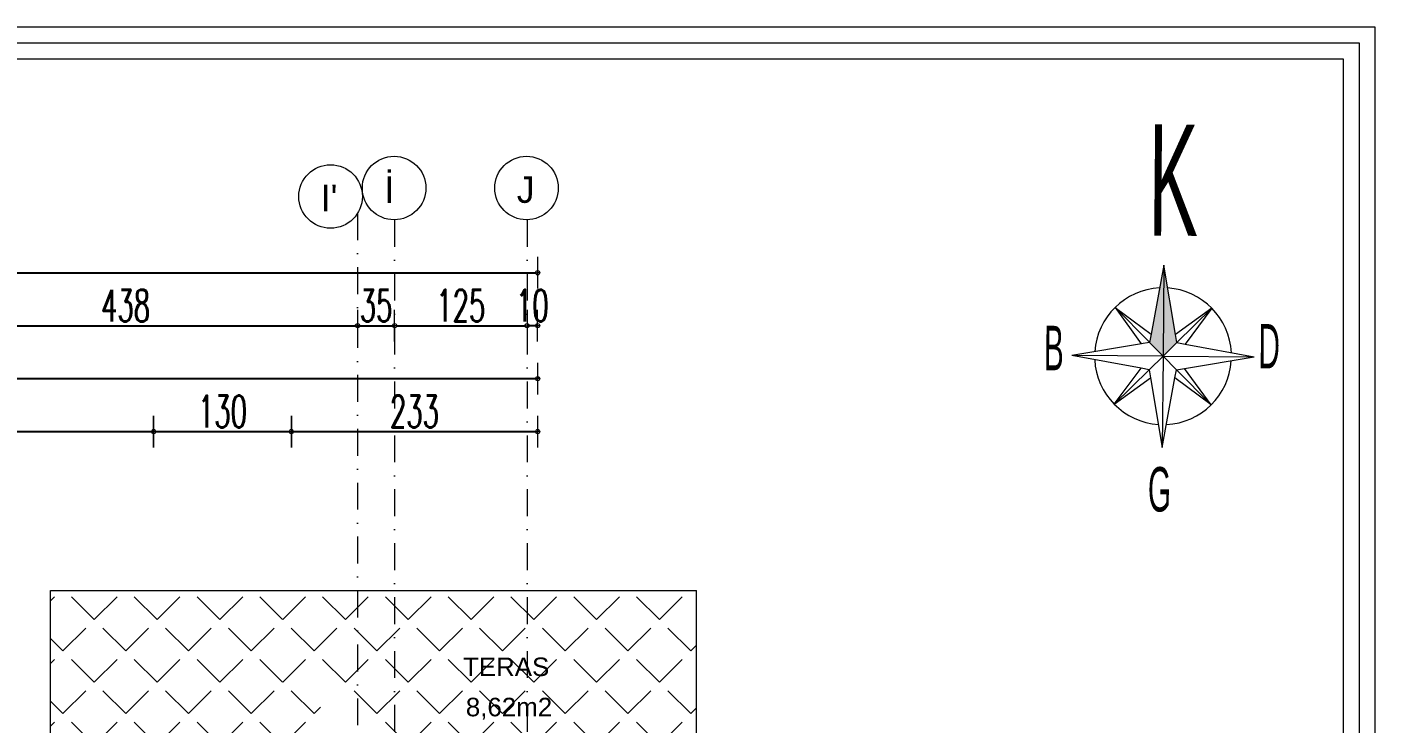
# Model space of a CAD drawing. Header units: millimetres. Extents: x -16104 to 67872, y -88009 to 12107.
# Drawn here: x 8957 to 10230, y -5610 to -4952 of the extents above; entities that cross this region are included whole.
import ezdxf

# ---------------------------------------------------------------- set-up
doc = ezdxf.new("R2010")
doc.units = ezdxf.units.MM
doc.linetypes.add('ACAD_ISO07W100', pattern=[3, 0, -3])
doc.linetypes.add('DASHDOTX2', pattern=[50.8, 25.4, -12.7, 0, -12.7])
doc.layers.get('0').update_dxf_attribs({"color": 241})
for name, color, linetype, lineweight in [('AKS', 1, 'ACAD_ISO07W100', 5), ('akslar', 144, 'Continuous', 20), ('balkon', 6, 'Continuous', 5), ('c05', 32, 'Continuous', 13), ('emsal&kolon', 1, 'Continuous', 5), ('MEKAN ADI', 31, 'Continuous', 5), ('OLCU', 54, 'Continuous', 13), ('PAFTA ADI', 41, 'Continuous', 5), ('ÇİZGİ', 253, 'Continuous', 18), ('ÖLÇÜ', 252, 'Continuous', 20)]:
    doc.layers.add(name, color=color, linetype=linetype, lineweight=lineweight)
doc.styles.add('DIM', font='Txttw.shx', dxfattribs={"width": 0.6})
doc.styles.add('MEKAN ADI', font='stylu.ttf', dxfattribs={"width": 0.5, "height": 25})
doc.dimstyles.new('50', dxfattribs={"dimscale": 0, "dimtxt": 30, "dimasz": 1, "dimexe": 0, "dimexo": 2, "dimgap": 4, "dimtad": 1, "dimdec": 0, "dimzin": 0, "dimdsep": 46, "dimtxsty": 'DIM', "dimblk1": 'DOT', "dimblk2": 'DOT', "dimsah": 1, "dimcen": 1.5, "dimdle": 3, "dimse1": 1, "dimse2": 1, "dimclrd": 256, "dimclre": 9, "dimclrt": 256, "dimadec": 0, "dimazin": 0, "dimtfac": 0.24, "dimtdec": 0, "dimtix": 1, "dimtmove": 2, "dimatfit": 3, "dimldrblk": 'DOT', "dimfxl": 0, "dimtolj": 1, "dimtzin": 15, "dimarcsym": 0})

# ---------------------------------------------------------------- blocks, each defined once
blk = doc.blocks.new('DOT')
for p, q in [((0, 15), (0, -15)), ((-2, 0), (0, 0)), ((2, 0), (0, 0))]:
    blk.add_line(p, q)
blk.add_circle((0, 0), 2)
blk = doc.blocks.new('*D8171')
at = {"layer": 'Defpoints', "color": 0, "transparency": 16777216}
for p in [(9077.1, -5334.6), (8642.1, -5384.6), (9077.1, -5384.6)]:
    blk.add_point(p, dxfattribs=at)
at = {"layer": 'OLCU', "lineweight": -2, "transparency": 16777216}
blk.add_line((8643.1, -5334.6), (9076.1, -5334.6), dxfattribs=at)
at = {"layer": 'OLCU', "lineweight": -2, "transparency": 16777216, "rotation": 180}
blk.add_blockref('DOT', (8642.1, -5334.6), dxfattribs=at)
at = {"layer": 'OLCU', "lineweight": -2, "transparency": 16777216}
blk.add_blockref('DOT', (9077.1, -5334.6), dxfattribs=at)
at = {"layer": 'OLCU', "transparency": 16777216, "insert": (8859.6, -5315.6), "char_height": 30, "attachment_point": 5, "style": 'DIM'}
blk.add_mtext('\\A1;435', dxfattribs=at)
blk = doc.blocks.new('*D8172')
at = {"layer": 'Defpoints', "color": 0, "transparency": 16777216}
for p in [(9207.1, -5334.6), (9077.1, -5384.6), (9207.1, -5384.6)]:
    blk.add_point(p, dxfattribs=at)
at = {"layer": 'OLCU', "lineweight": -2, "transparency": 16777216}
blk.add_line((9078.1, -5334.6), (9206.1, -5334.6), dxfattribs=at)
at = {"layer": 'OLCU', "lineweight": -2, "transparency": 16777216, "rotation": 180}
blk.add_blockref('DOT', (9077.1, -5334.6), dxfattribs=at)
at = {"layer": 'OLCU', "lineweight": -2, "transparency": 16777216}
blk.add_blockref('DOT', (9207.1, -5334.6), dxfattribs=at)
at = {"layer": 'OLCU', "transparency": 16777216, "insert": (9142.1, -5315.6), "char_height": 30, "attachment_point": 5, "style": 'DIM'}
blk.add_mtext('\\A1;130', dxfattribs=at)
blk = doc.blocks.new('*D8173')
at = {"layer": 'Defpoints', "color": 0, "transparency": 16777216}
for p in [(9439.6, -5334.6), (9207.1, -5384.6), (9439.6, -5384.6)]:
    blk.add_point(p, dxfattribs=at)
at = {"layer": 'OLCU', "lineweight": -2, "transparency": 16777216}
blk.add_line((9208.1, -5334.6), (9438.6, -5334.6), dxfattribs=at)
at = {"layer": 'OLCU', "lineweight": -2, "transparency": 16777216, "rotation": 180}
blk.add_blockref('DOT', (9207.1, -5334.6), dxfattribs=at)
at = {"layer": 'OLCU', "lineweight": -2, "transparency": 16777216}
blk.add_blockref('DOT', (9439.6, -5334.6), dxfattribs=at)
at = {"layer": 'OLCU', "transparency": 16777216, "insert": (9323.3, -5315.6), "char_height": 30, "attachment_point": 5, "style": 'DIM'}
blk.add_mtext('\\A1;233', dxfattribs=at)
blk = doc.blocks.new('*D8174')
at = {"layer": 'Defpoints', "color": 0, "transparency": 16777216}
for p in [(9439.6, -5284.6), (7389.6, -5319.6), (9439.6, -5319.6)]:
    blk.add_point(p, dxfattribs=at)
at = {"layer": 'OLCU', "lineweight": -2, "transparency": 16777216}
blk.add_line((7390.6, -5284.6), (9438.6, -5284.6), dxfattribs=at)
at = {"layer": 'OLCU', "lineweight": -2, "transparency": 16777216, "rotation": 180}
blk.add_blockref('DOT', (7389.6, -5284.6), dxfattribs=at)
at = {"layer": 'OLCU', "lineweight": -2, "transparency": 16777216}
blk.add_blockref('DOT', (9439.6, -5284.6), dxfattribs=at)
at = {"layer": 'OLCU', "transparency": 16777216, "insert": (8414.6, -5265.6), "char_height": 30, "attachment_point": 5, "style": 'DIM'}
blk.add_mtext('\\A1;2050', dxfattribs=at)
blk = doc.blocks.new('*D8184')
at = {"layer": 'Defpoints', "color": 0, "transparency": 16777216}
for p in [(8831.6, -5234.6), (9269.6, -5234.6), (9269.6, -5234.6)]:
    blk.add_point(p, dxfattribs=at)
at = {"layer": 'OLCU', "lineweight": -2, "transparency": 16777216}
blk.add_line((8832.6, -5234.6), (9268.6, -5234.6), dxfattribs=at)
at = {"layer": 'OLCU', "lineweight": -2, "transparency": 16777216, "rotation": 180}
blk.add_blockref('DOT', (8831.6, -5234.6), dxfattribs=at)
at = {"layer": 'OLCU', "lineweight": -2, "transparency": 16777216}
blk.add_blockref('DOT', (9269.6, -5234.6), dxfattribs=at)
at = {"layer": 'OLCU', "transparency": 16777216, "insert": (9050.6, -5215.6), "char_height": 30, "attachment_point": 5, "style": 'DIM'}
blk.add_mtext('\\A1;438', dxfattribs=at)
blk = doc.blocks.new('*D8185')
at = {"layer": 'Defpoints', "color": 0, "transparency": 16777216}
for p in [(9304.6, -5234.6), (9429.6, -5234.6), (9429.6, -5234.6)]:
    blk.add_point(p, dxfattribs=at)
at = {"layer": 'OLCU', "lineweight": -2, "transparency": 16777216}
blk.add_line((9305.6, -5234.6), (9428.6, -5234.6), dxfattribs=at)
at = {"layer": 'OLCU', "lineweight": -2, "transparency": 16777216, "rotation": 180}
blk.add_blockref('DOT', (9304.6, -5234.6), dxfattribs=at)
at = {"layer": 'OLCU', "lineweight": -2, "transparency": 16777216}
blk.add_blockref('DOT', (9429.6, -5234.6), dxfattribs=at)
at = {"layer": 'OLCU', "transparency": 16777216, "insert": (9367.1, -5215.6), "char_height": 30, "attachment_point": 5, "style": 'DIM'}
blk.add_mtext('\\A1;125', dxfattribs=at)
blk = doc.blocks.new('*D8186')
at = {"layer": 'Defpoints', "color": 0, "transparency": 16777216}
for p in [(9429.6, -5234.6), (9429.6, -5269.6), (9439.6, -5269.6)]:
    blk.add_point(p, dxfattribs=at)
at = {"layer": 'OLCU', "lineweight": -2, "transparency": 16777216}
for p, q in [((9428.6, -5234.6), (9427.6, -5234.6)), ((9439.6, -5234.6), (9429.6, -5234.6)), ((9440.6, -5234.6), (9441.6, -5234.6))]:
    blk.add_line(p, q, dxfattribs=at)
blk.add_blockref('DOT', (9429.6, -5234.6), dxfattribs=at)
at = {"layer": 'OLCU', "lineweight": -2, "transparency": 16777216, "rotation": 180}
blk.add_blockref('DOT', (9439.6, -5234.6), dxfattribs=at)
at = {"layer": 'OLCU', "transparency": 16777216, "insert": (9434.6, -5215.6), "char_height": 30, "attachment_point": 5, "style": 'DIM'}
blk.add_mtext('\\A1;10', dxfattribs=at)
blk = doc.blocks.new('*D8187')
at = {"layer": 'Defpoints', "color": 0, "transparency": 16777216}
for p in [(9439.6, -5184.6), (7389.6, -5219.6), (9439.6, -5219.6)]:
    blk.add_point(p, dxfattribs=at)
at = {"layer": 'OLCU', "lineweight": -2, "transparency": 16777216}
blk.add_line((7390.6, -5184.6), (9438.6, -5184.6), dxfattribs=at)
at = {"layer": 'OLCU', "lineweight": -2, "transparency": 16777216, "rotation": 180}
blk.add_blockref('DOT', (7389.6, -5184.6), dxfattribs=at)
at = {"layer": 'OLCU', "lineweight": -2, "transparency": 16777216}
blk.add_blockref('DOT', (9439.6, -5184.6), dxfattribs=at)
at = {"layer": 'OLCU', "transparency": 16777216, "insert": (8414.6, -5165.6), "char_height": 30, "attachment_point": 5, "style": 'DIM'}
blk.add_mtext('\\A1;2050', dxfattribs=at)
blk = doc.blocks.new('*D8061')
at = {"layer": 'Defpoints', "color": 0, "transparency": 16777216}
for p in [(9269.6, -5234.6), (9304.6, -5234.6), (9304.6, -5234.6)]:
    blk.add_point(p, dxfattribs=at)
at = {"layer": 'OLCU', "lineweight": -2, "transparency": 16777216}
for p, q in [((9268.6, -5234.6), (9267.6, -5234.6)), ((9269.6, -5234.6), (9304.6, -5234.6)), ((9305.6, -5234.6), (9306.6, -5234.6))]:
    blk.add_line(p, q, dxfattribs=at)
blk.add_blockref('DOT', (9269.6, -5234.6), dxfattribs=at)
at = {"layer": 'OLCU', "lineweight": -2, "transparency": 16777216, "rotation": 180}
blk.add_blockref('DOT', (9304.6, -5234.6), dxfattribs=at)
at = {"layer": 'OLCU', "transparency": 16777216, "insert": (9287.1, -5215.6), "char_height": 30, "attachment_point": 5, "style": 'DIM'}
blk.add_mtext('\\A1;35', dxfattribs=at)

msp = doc.modelspace()

# ---------------------------------------------------------------- hatches: boundary and pattern name
at = {"layer": 'ÇİZGİ'}
h = msp.add_hatch(color=256, dxfattribs=at)
h.paths.add_polyline_path([(10030, -5263.4), (10043, -5250.6), (10041.8, -5242.8), (10030.7, -5177.3)])
h.paths.add_polyline_path([(10030.7, -5177.3), (10018.7, -5242.7), (10017.3, -5250.4), (10030, -5263.4)])
at = {"layer": 'ÖLÇÜ'}
h = msp.add_hatch(dxfattribs=at)
h.set_pattern_fill('ANGLE,_O', color=256, scale=6, angle=45)
h.set_pattern_definition([(45, (-3603.393, 0), (-29.63485, 29.63485), [30.48, -11.43]), (135, (-3603.393, 0), (-29.63485, -29.63485), [30.48, -11.43])])
h.paths.add_polyline_path([(9304.6, -5484.6), (8979.6, -5484.6), (8979.6, -5631.6), (9234.6, -5631.6), (9234.6, -5574.6, -0.399638), (9294.5, -5631.6), (9304.6, -5631.6)])
h.paths.add_polyline_path([(9429.6, -5484.6), (9304.6, -5484.6), (9304.6, -5631.6), (9429.6, -5631.6)])
h.paths.add_polyline_path([(9589.6, -5484.6), (9429.6, -5484.6), (9429.6, -5631.6), (9442.6, -5631.6), (9442.6, -5644.6), (9589.6, -5644.6)])
h.paths.add_polyline_path([(9589.6, -5858.5), (9589.6, -5644.6), (9442.6, -5644.6), (9442.6, -6059.9), (9589.6, -6059.9)])
h.paths.add_polyline_path([(9589.6, -6059.9), (9442.6, -6059.9), (9442.6, -6099.9), (9589.6, -6099.9)])
h.paths.add_polyline_path([(9589.6, -6099.9), (9442.6, -6099.9), (9442.6, -6279.6), (9589.6, -6279.6)])
h.paths.add_polyline_path([(9589.6, -6470.2), (9479.5, -6470.2, -0.268211), (9519.6, -6539.6), (9442.6, -6539.6), (9442.6, -6559.6), (9589.6, -6559.6)])
h.paths.add_polyline_path([(9589.6, -6279.6), (9442.6, -6279.6), (9442.6, -6459.6, -0.121877), (9479.5, -6470.2), (9589.6, -6470.2)])
h.paths.add_polyline_path([(9367.4, -5581.3), (9455.4, -5581.3), (9455.4, -5611.1), (9367.4, -5611.1)], flags=9)
h.paths.add_polyline_path([(9366.5, -5543.2), (9455, -5543.2), (9455, -5570.1), (9366.5, -5570.1)], flags=9)
h.paths.add_polyline_path([(9462, -5892.5), (9462.2, -5802), (9444.5, -5801.9), (9444.2, -5892.4)], flags=24)
h.paths.add_polyline_path([(9459.8, -6406.8), (9460.1, -6316.3), (9442.3, -6316.3), (9442.1, -6406.8)], flags=9)

# ---------------------------------------------------------------- linework, layer by layer
at = {"layer": 'AKS', "linetype": 'ByBlock'}
for centre in [(9304.1, -5104.6), (9429.1, -5104.6), (9244.1, -5112.6)]:
    msp.add_circle(centre, 30, dxfattribs=at)
at = {"layer": 'akslar', "linetype": 'DASHDOTX2'}
for p, q in [((9269.6, -5128.4), (9269.6, -7949.3)), ((9304.6, -5134.6), (9304.6, -7944.1)), ((9429.6, -5134.6), (9429.6, -7944.1))]:
    msp.add_line(p, q, dxfattribs=at)
at = {"layer": 'balkon'}
for p, q in [((8979.6, -5484.6), (9589.6, -5484.6)), ((8979.6, -5634.6), (8979.6, -5484.6)), ((9589.6, -5858.5), (9589.6, -5484.6))]:
    msp.add_line(p, q, dxfattribs=at)
at = {"layer": 'c05'}
for points in [[(10230.1, -8120), (10230.1, -8330.3), (6699.9, -8330.3), (6699.9, -4952.5), (10230.1, -4952.5), (10230.1, -6808.6)], [(10215.1, -8120), (10215.1, -8315.3), (6714.9, -8315.3), (6714.9, -4967.5), (10215.1, -4967.5), (10215.1, -6808.6)], [(10200.1, -8120), (10200.1, -8300.3), (6729.9, -8300.3), (6729.9, -4982.5), (10200.1, -4982.5), (10200.1, -6808.6)]]:
    msp.add_lwpolyline(points, dxfattribs=at)
at = {"layer": 'ÇİZGİ'}
for p, q in [((10030.7, -5177.3), (10018.7, -5242.7)), ((10030.7, -5177.3), (10030, -5263.4)), ((10041.8, -5242.8), (10030.7, -5177.3)), ((9984.7, -5217.3), (10017.2, -5250.3)), ((9984.7, -5217.3), (10018.7, -5242.7)), ((9984.7, -5217.3), (10009.5, -5251.7)), ((10076.1, -5218.1), (10041.8, -5242.8)), ((10076.1, -5218.1), (10043, -5250.6)), ((10076.1, -5218.1), (10050.8, -5252)), ((10018.7, -5242.7), (10017.3, -5250.4)), ((10043, -5250.6), (10041.8, -5242.8)), ((10009.6, -5251.7), (9943.9, -5262.7)), ((10017.3, -5250.4), (10009.5, -5251.7)), ((10030, -5263.4), (10017.3, -5250.4)), ((10043, -5250.6), (10030, -5263.4)), ((10043, -5250.6), (10050.8, -5252)), ((10050.8, -5252), (10116.1, -5264.1)), ((10030, -5263.4), (9943.9, -5262.7)), ((10009.3, -5274.8), (9943.9, -5262.7)), ((10030, -5263.4), (10017, -5276.2)), ((10030, -5263.4), (10029.3, -5349.5)), ((10030, -5263.4), (10116.1, -5264.1)), ((10042.6, -5276.2), (10030, -5263.4)), ((10050.4, -5274.9), (10116.1, -5264.1)), ((9984, -5308.7), (10009.3, -5274.8)), ((9984, -5308.7), (10017, -5276.2)), ((10017, -5276.2), (10009.3, -5274.8)), ((10017, -5276.2), (10018.3, -5283.9)), ((10041.2, -5283.9), (10042.6, -5276.2)), ((10042.6, -5276.2), (10050.4, -5274.9)), ((10075.3, -5309.4), (10042.6, -5276.2)), ((10075.3, -5309.4), (10050.4, -5274.9)), ((9984, -5308.7), (10018.3, -5283.9)), ((10018.3, -5283.9), (10029.3, -5349.5)), ((10029.3, -5349.5), (10041.2, -5283.9)), ((10075.3, -5309.4), (10041.2, -5283.9))]:
    msp.add_line(p, q, dxfattribs=at)
for start, end in [(92.9042, 176.1457), (2.915, 86.135), (182.915, 266.135), (272.842, 356.2079)]:
    msp.add_arc((10030, -5263.4), 64.6, start, end, dxfattribs=at)

# ---------------------------------------------------------------- texts
at = {"layer": 'AKS', "char_height": 25, "width": 35.659, "attachment_point": 1}
for s, insert in [('{\\fComic Sans MS|b0|i0|c162|p66;İ}', (9294.9, -5093.6)), ("I'", (9234.9, -5101.5)), ('J', (9419.9, -5093.6))]:
    msp.add_mtext(s, dxfattribs=dict(at, insert=insert))
at = {"layer": 'emsal&kolon', "char_height": 17.5, "width": 1076.841}
for s, insert, attachment_point in [('{\\fArial|b0|i0|c162|p34;TERAS}', (9450.6, -5565.7), 9), ('{\\fArial|b0|i0|c162|p34;8,62m2}', (9371.8, -5606.7), 7)]:
    msp.add_mtext(s, dxfattribs=dict(at, insert=insert, attachment_point=attachment_point))
at = {"layer": 'MEKAN ADI', "style": 'MEKAN ADI', "width": 0.5}
for s, p in [('B', (9917.4, -5276.6)), ('D', (10119.9, -5274.9)), ('D', (10119.9, -5274.9)), ('G', (10015.6, -5410))]:
    msp.add_text(s, height=42, rotation=359.525, dxfattribs=at).set_placement(p)
at = {"layer": 'PAFTA ADI', "style": 'MEKAN ADI', "width": 0.5}
msp.add_text('K', height=105, rotation=359.525, dxfattribs=at).set_placement((10015.9, -5149.4))

# ---------------------------------------------------------------- dimensions: what is measured, and where the dimension line sits
at = {"layer": 'OLCU'}
for base, p1, p2, picture, middle in [((9439.6, -5184.6), (7389.6, -5219.6), (9439.6, -5219.6), '*D8187', (8414.6, -5165.6)), ((9269.6, -5234.6), (8831.6, -5234.6), (9269.6, -5234.6), '*D8184', (9050.6, -5215.6)), ((9304.6, -5234.6), (9269.6, -5234.6), (9304.6, -5234.6), '*D8061', (9287.1, -5215.6)), ((9429.6, -5234.6), (9304.6, -5234.6), (9429.6, -5234.6), '*D8185', (9367.1, -5215.6)), ((9429.6, -5234.6), (9439.6, -5269.6), (9429.6, -5269.6), '*D8186', (9434.6, -5215.6)), ((9439.6, -5284.6), (7389.6, -5319.6), (9439.6, -5319.6), '*D8174', (8414.6, -5265.6)), ((9077.1, -5334.6), (8642.1, -5384.6), (9077.1, -5384.6), '*D8171', (8859.6, -5315.6)), ((9207.1, -5334.6), (9077.1, -5384.6), (9207.1, -5384.6), '*D8172', (9142.1, -5315.6)), ((9439.5959038, -5334.5601116), (9207.0959038, -5384.5601116), (9439.5959038, -5384.5601116), '*D8173', (9323.3459038, -5315.5601116))]:
    dim = msp.add_linear_dim(base=base, p1=p1, p2=p2, dimstyle='50', override={"dimscale": 1}, dxfattribs=at)
    dim.commit()
    dim.dimension.update_dxf_attribs({"geometry": picture, "text_midpoint": middle})

doc.saveas('drawing.dxf')
